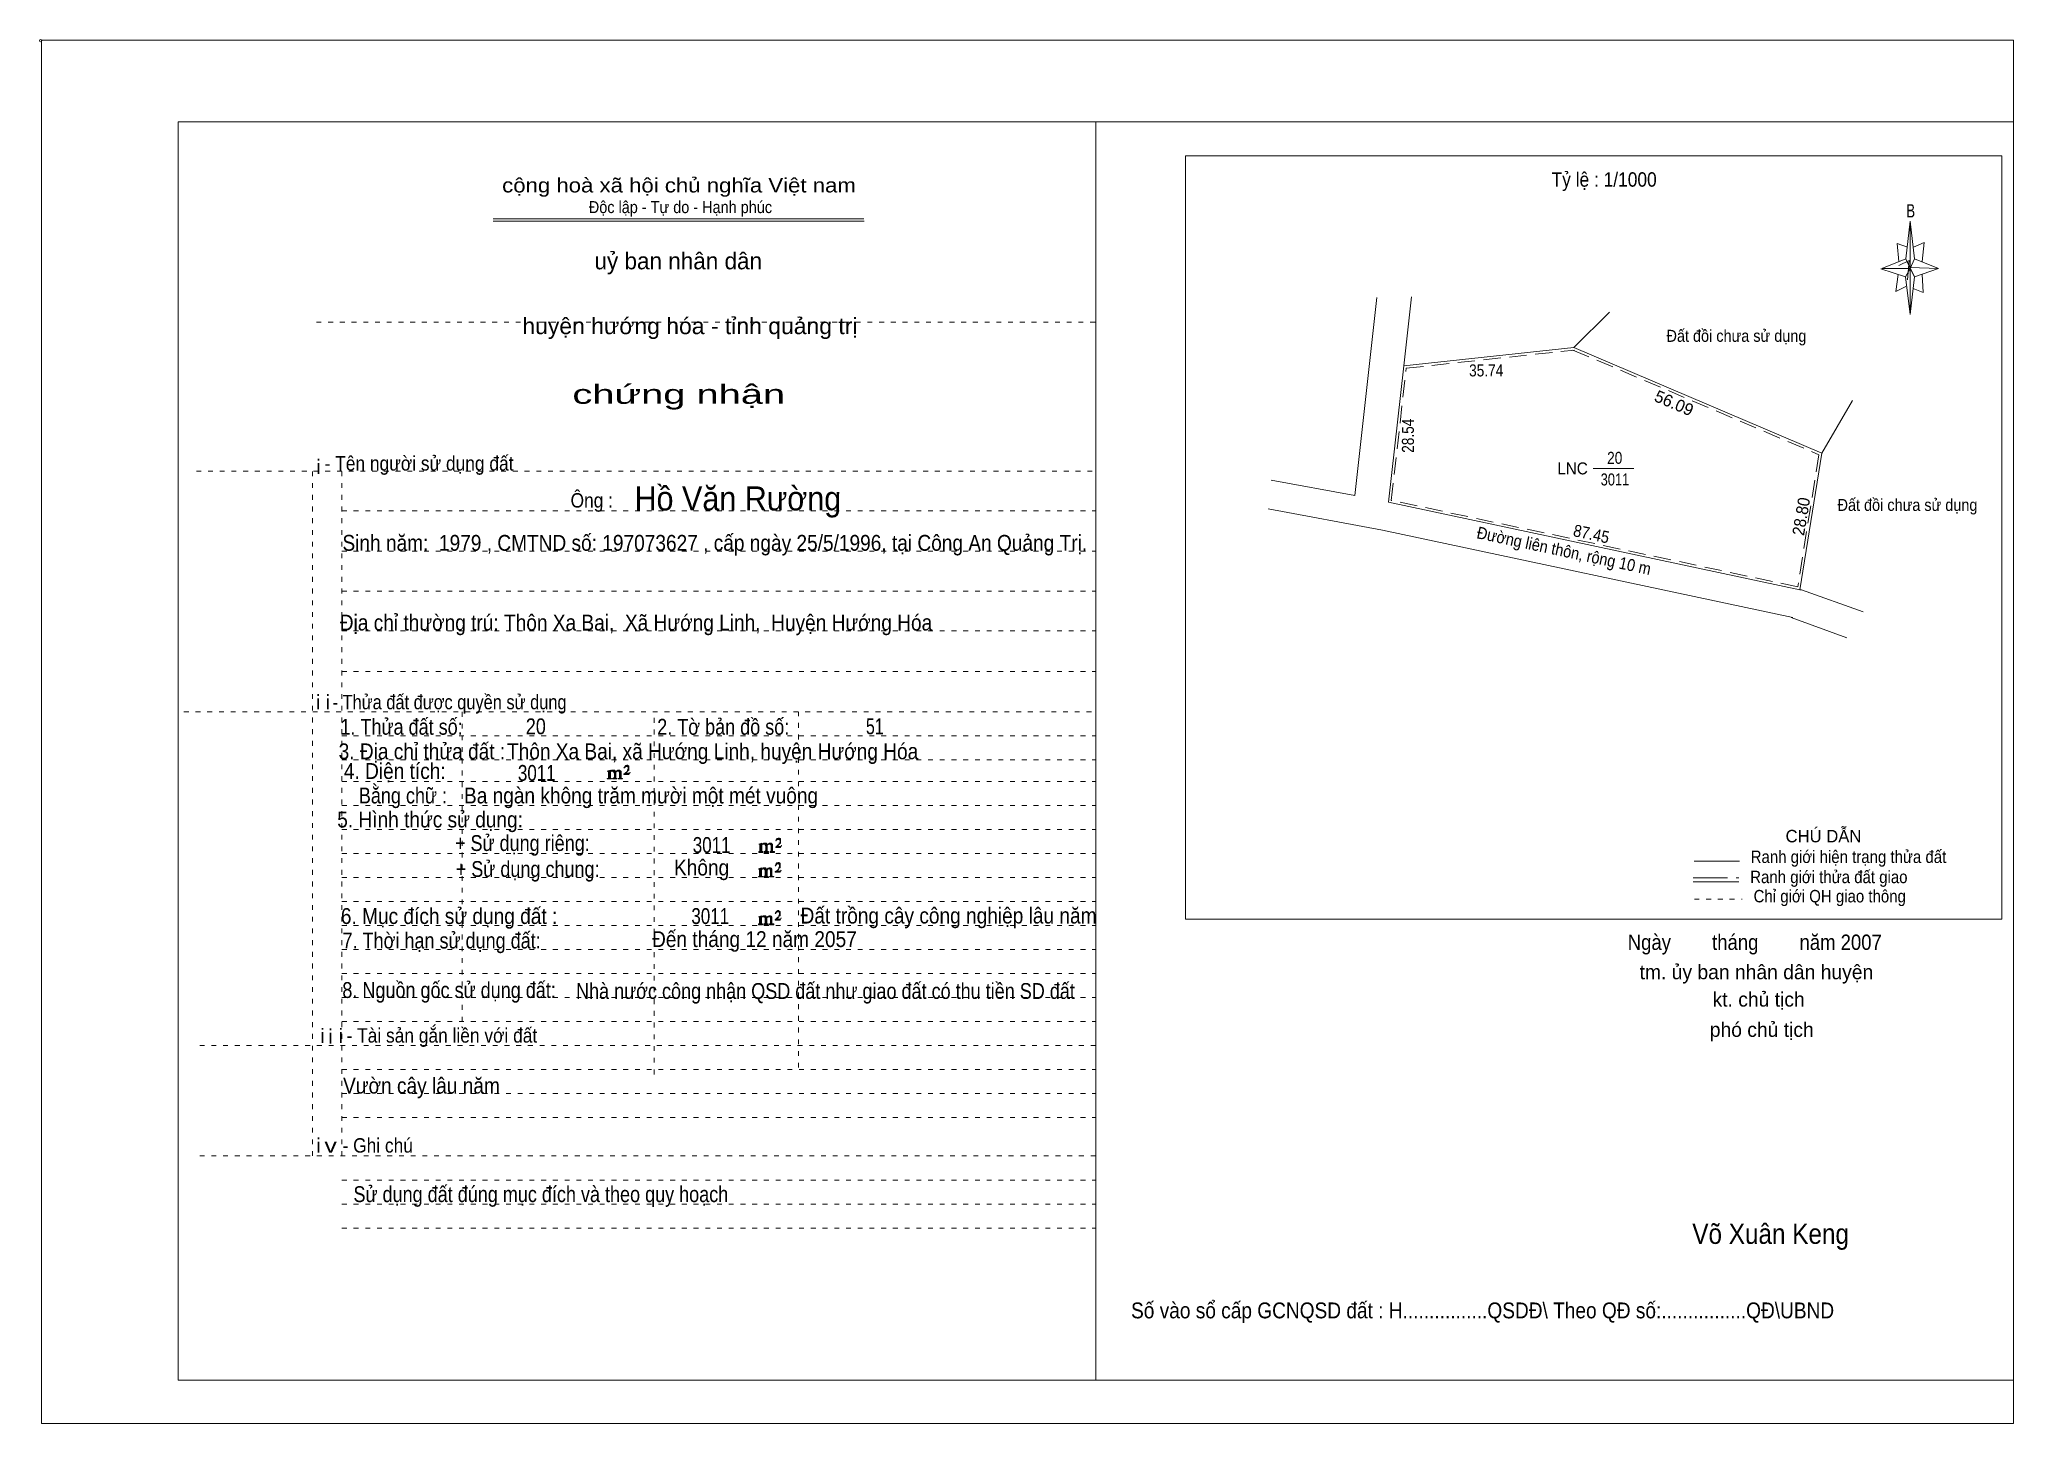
# Model space of a CAD drawing. Header units: centimetres. Extents: x -1.6 to 39.5, y -3.3 to 25.5.
import ezdxf
from ezdxf.enums import TextEntityAlignment as Align

# ---------------------------------------------------------------- set-up
doc = ezdxf.new("R2010")
doc.units = ezdxf.units.CM
doc.header["$LTSCALE"] = 0.12
for name, pattern in [('DOTTED', [1.5, 0.3, -1.2]), ('LONG_DASHED', [7.5, 6, -1.5]), ('MEDIUM_DASHED', [4.5, 3, -1.5])]:
    doc.linetypes.add(name, pattern=pattern)
for name, color, linetype, lineweight in [('1', 7, 'DOTTED', 13), ('10', 7, 'Continuous', 13), ('4', 7, 'Continuous', 13), ('5', 7, 'Continuous', 13), ('50', 7, 'Continuous', 13)]:
    doc.layers.add(name, color=color, linetype=linetype, lineweight=lineweight)

msp = doc.modelspace()

# ---------------------------------------------------------------- hatches: boundary and pattern name
at = {"layer": '50'}
for points in [[(10.27, 10.13), (10.27, 10.12), (10.27, 10.11), (10.25, 10.11), (10.24, 10.11), (10.24, 10.1), (10.33, 10.1), (10.33, 10.11), (10.32, 10.11), (10.31, 10.11), (10.31, 10.12), (10.31, 10.13), (10.31, 10.24), (10.31, 10.25), (10.32, 10.26), (10.34, 10.26), (10.35, 10.26), (10.36, 10.26), (10.37, 10.25), (10.39, 10.22), (10.39, 10.13), (10.37, 10.12), (10.37, 10.11), (10.36, 10.11), (10.35, 10.11), (10.35, 10.1), (10.44, 10.1), (10.44, 10.11), (10.43, 10.11), (10.42, 10.11), (10.42, 10.12), (10.42, 10.13), (10.42, 10.24), (10.44, 10.26), (10.45, 10.26), (10.46, 10.26), (10.49, 10.26), (10.49, 10.25), (10.5, 10.24), (10.5, 10.22), (10.5, 10.13), (10.5, 10.12), (10.49, 10.11), (10.49, 10.11), (10.47, 10.11), (10.47, 10.1), (10.56, 10.1), (10.56, 10.11), (10.55, 10.11), (10.54, 10.11), (10.53, 10.12), (10.53, 10.13), (10.53, 10.2), (10.53, 10.25), (10.53, 10.26), (10.52, 10.27), (10.5, 10.28), (10.47, 10.28), (10.46, 10.28), (10.44, 10.27), (10.41, 10.25), (10.41, 10.26), (10.4, 10.28), (10.39, 10.28), (10.37, 10.28), (10.35, 10.28), (10.34, 10.28), (10.32, 10.26), (10.31, 10.26), (10.31, 10.25), (10.31, 10.25), (10.31, 10.26), (10.31, 10.28), (10.24, 10.26), (10.24, 10.26), (10.25, 10.26), (10.27, 10.25), (10.27, 10.24), (10.27, 10.23)], [(10.69, 10.19), (10.72, 10.24), (10.72, 10.24), (10.71, 10.22), (10.69, 10.22), (10.68, 10.22), (10.63, 10.22), (10.66, 10.26), (10.67, 10.27), (10.69, 10.28), (10.69, 10.3), (10.69, 10.32), (10.69, 10.34), (10.69, 10.35), (10.69, 10.37), (10.68, 10.38), (10.67, 10.38), (10.66, 10.39), (10.65, 10.39), (10.63, 10.38), (10.63, 10.38), (10.62, 10.37), (10.61, 10.35), (10.59, 10.33), (10.61, 10.33), (10.61, 10.35), (10.62, 10.35), (10.63, 10.36), (10.65, 10.36), (10.66, 10.36), (10.67, 10.35), (10.68, 10.35), (10.68, 10.32), (10.68, 10.3), (10.66, 10.28), (10.66, 10.26), (10.65, 10.25), (10.59, 10.2), (10.59, 10.19)], [(13.42, 8.61), (13.42, 8.6), (13.42, 8.59), (13.41, 8.59), (13.4, 8.59), (13.4, 8.57), (13.48, 8.57), (13.48, 8.59), (13.47, 8.59), (13.46, 8.59), (13.46, 8.6), (13.46, 8.61), (13.46, 8.72), (13.46, 8.73), (13.47, 8.74), (13.5, 8.74), (13.51, 8.74), (13.52, 8.74), (13.53, 8.73), (13.54, 8.69), (13.54, 8.61), (13.53, 8.6), (13.53, 8.59), (13.52, 8.59), (13.51, 8.59), (13.51, 8.57), (13.6, 8.57), (13.6, 8.59), (13.58, 8.59), (13.57, 8.59), (13.57, 8.6), (13.57, 8.61), (13.57, 8.72), (13.6, 8.74), (13.61, 8.74), (13.62, 8.74), (13.64, 8.74), (13.64, 8.73), (13.65, 8.72), (13.65, 8.69), (13.65, 8.61), (13.65, 8.6), (13.64, 8.59), (13.64, 8.59), (13.63, 8.59), (13.63, 8.57), (13.72, 8.57), (13.72, 8.59), (13.7, 8.59), (13.69, 8.59), (13.68, 8.6), (13.68, 8.61), (13.68, 8.68), (13.68, 8.73), (13.68, 8.74), (13.67, 8.75), (13.65, 8.76), (13.63, 8.76), (13.62, 8.76), (13.6, 8.75), (13.56, 8.73), (13.56, 8.74), (13.55, 8.76), (13.54, 8.76), (13.53, 8.76), (13.51, 8.76), (13.5, 8.76), (13.47, 8.74), (13.46, 8.74), (13.46, 8.73), (13.46, 8.73), (13.46, 8.74), (13.46, 8.76), (13.4, 8.74), (13.4, 8.74), (13.41, 8.74), (13.42, 8.73), (13.42, 8.72), (13.42, 8.71)], [(13.85, 8.67), (13.87, 8.72), (13.87, 8.72), (13.86, 8.69), (13.85, 8.69), (13.84, 8.69), (13.78, 8.69), (13.82, 8.74), (13.83, 8.75), (13.85, 8.76), (13.85, 8.78), (13.85, 8.79), (13.85, 8.82), (13.85, 8.83), (13.85, 8.85), (13.84, 8.86), (13.83, 8.86), (13.82, 8.87), (13.8, 8.87), (13.78, 8.86), (13.78, 8.86), (13.77, 8.85), (13.76, 8.83), (13.75, 8.81), (13.76, 8.81), (13.76, 8.83), (13.77, 8.83), (13.78, 8.84), (13.8, 8.84), (13.82, 8.84), (13.83, 8.83), (13.84, 8.83), (13.84, 8.79), (13.84, 8.78), (13.82, 8.76), (13.82, 8.74), (13.8, 8.73), (13.75, 8.68), (13.75, 8.67)], [(13.41, 8.09), (13.41, 8.08), (13.41, 8.07), (13.4, 8.07), (13.39, 8.07), (13.39, 8.06), (13.48, 8.06), (13.48, 8.07), (13.47, 8.07), (13.45, 8.07), (13.45, 8.08), (13.45, 8.09), (13.45, 8.2), (13.45, 8.21), (13.47, 8.23), (13.49, 8.23), (13.5, 8.23), (13.51, 8.23), (13.52, 8.21), (13.53, 8.18), (13.53, 8.09), (13.52, 8.08), (13.52, 8.07), (13.51, 8.07), (13.5, 8.07), (13.5, 8.06), (13.59, 8.06), (13.59, 8.07), (13.58, 8.07), (13.57, 8.07), (13.57, 8.08), (13.57, 8.09), (13.57, 8.2), (13.59, 8.23), (13.6, 8.23), (13.61, 8.23), (13.63, 8.23), (13.63, 8.21), (13.64, 8.2), (13.64, 8.18), (13.64, 8.09), (13.64, 8.08), (13.63, 8.07), (13.63, 8.07), (13.62, 8.07), (13.62, 8.06), (13.71, 8.06), (13.71, 8.07), (13.7, 8.07), (13.69, 8.07), (13.67, 8.08), (13.67, 8.09), (13.67, 8.17), (13.67, 8.21), (13.67, 8.23), (13.66, 8.24), (13.64, 8.25), (13.62, 8.25), (13.61, 8.25), (13.59, 8.24), (13.55, 8.21), (13.55, 8.23), (13.54, 8.25), (13.53, 8.25), (13.52, 8.25), (13.5, 8.25), (13.49, 8.25), (13.47, 8.23), (13.45, 8.23), (13.45, 8.21), (13.45, 8.21), (13.45, 8.23), (13.45, 8.25), (13.39, 8.23), (13.39, 8.23), (13.4, 8.23), (13.41, 8.21), (13.41, 8.2), (13.41, 8.19)], [(13.84, 8.16), (13.86, 8.2), (13.86, 8.2), (13.85, 8.18), (13.84, 8.18), (13.83, 8.18), (13.77, 8.18), (13.81, 8.23), (13.82, 8.24), (13.84, 8.25), (13.84, 8.27), (13.84, 8.28), (13.84, 8.3), (13.84, 8.31), (13.84, 8.34), (13.83, 8.35), (13.82, 8.35), (13.81, 8.36), (13.8, 8.36), (13.77, 8.35), (13.77, 8.35), (13.76, 8.34), (13.75, 8.31), (13.74, 8.29), (13.75, 8.29), (13.75, 8.31), (13.76, 8.31), (13.77, 8.33), (13.8, 8.33), (13.81, 8.33), (13.82, 8.31), (13.83, 8.31), (13.83, 8.28), (13.83, 8.27), (13.81, 8.25), (13.81, 8.23), (13.8, 8.21), (13.74, 8.17), (13.74, 8.16)], [(13.41, 7.1), (13.41, 7.09), (13.41, 7.08), (13.4, 7.08), (13.39, 7.08), (13.39, 7.06), (13.47, 7.06), (13.47, 7.08), (13.46, 7.08), (13.45, 7.08), (13.45, 7.09), (13.45, 7.1), (13.45, 7.21), (13.45, 7.22), (13.46, 7.23), (13.49, 7.23), (13.5, 7.23), (13.51, 7.23), (13.52, 7.22), (13.53, 7.18), (13.53, 7.1), (13.52, 7.09), (13.52, 7.08), (13.51, 7.08), (13.5, 7.08), (13.5, 7.06), (13.59, 7.06), (13.59, 7.08), (13.57, 7.08), (13.56, 7.08), (13.56, 7.09), (13.56, 7.1), (13.56, 7.21), (13.59, 7.23), (13.6, 7.23), (13.61, 7.23), (13.63, 7.23), (13.63, 7.22), (13.64, 7.21), (13.64, 7.18), (13.64, 7.1), (13.64, 7.09), (13.63, 7.08), (13.63, 7.08), (13.62, 7.08), (13.62, 7.06), (13.71, 7.06), (13.71, 7.08), (13.69, 7.08), (13.68, 7.08), (13.67, 7.09), (13.67, 7.1), (13.67, 7.17), (13.67, 7.22), (13.67, 7.23), (13.66, 7.24), (13.64, 7.25), (13.62, 7.25), (13.61, 7.25), (13.59, 7.24), (13.55, 7.22), (13.55, 7.23), (13.54, 7.25), (13.53, 7.25), (13.52, 7.25), (13.5, 7.25), (13.49, 7.25), (13.46, 7.23), (13.45, 7.23), (13.45, 7.22), (13.45, 7.22), (13.45, 7.23), (13.45, 7.25), (13.39, 7.23), (13.39, 7.23), (13.4, 7.23), (13.41, 7.22), (13.41, 7.21), (13.41, 7.2)], [(13.84, 7.16), (13.86, 7.21), (13.86, 7.21), (13.85, 7.18), (13.84, 7.18), (13.83, 7.18), (13.77, 7.18), (13.81, 7.23), (13.82, 7.24), (13.84, 7.25), (13.84, 7.27), (13.84, 7.28), (13.84, 7.31), (13.84, 7.32), (13.84, 7.34), (13.83, 7.35), (13.82, 7.35), (13.81, 7.36), (13.79, 7.36), (13.77, 7.35), (13.77, 7.35), (13.76, 7.34), (13.75, 7.32), (13.74, 7.3), (13.75, 7.3), (13.75, 7.32), (13.76, 7.32), (13.77, 7.33), (13.79, 7.33), (13.81, 7.33), (13.82, 7.32), (13.83, 7.32), (13.83, 7.28), (13.83, 7.27), (13.81, 7.25), (13.81, 7.23), (13.79, 7.22), (13.74, 7.17), (13.74, 7.16)]]:
    msp.add_hatch(color=256, dxfattribs=at).paths.add_polyline_path(points)

# ---------------------------------------------------------------- linework, layer by layer
at = {"layer": '1', "linetype": 'Continuous'}
for p, q in [((1.31, -2.42), (1.31, 23.78)), ((1.31, 23.78), (39.51, 23.78)), ((20.41, -2.42), (20.41, 23.78)), ((39.51, -2.42), (39.51, 23.78)), ((7.87, 21.76), (15.58, 21.76)), ((7.87, 21.71), (15.59, 21.71)), ((37.26, 20.55), (36.75, 20.72)), ((1.31, -2.42), (39.51, -2.42))]:
    msp.add_line(p, q, dxfattribs=at)
at = {"layer": '1'}
for p, q in [((4.19, 19.61), (20.41, 19.61)), ((1.69, 16.51), (20.41, 16.51)), ((4.11, 2.25), (4.11, 16.51)), ((4.72, 2.25), (4.72, 16.51)), ((4.72, 15.68), (20.41, 15.68)), ((4.72, 14.84), (20.41, 14.84)), ((4.72, 14.01), (20.41, 14.01)), ((4.72, 13.18), (20.41, 13.18)), ((4.72, 12.34), (20.41, 12.34)), ((1.43, 11.5), (20.41, 11.5)), ((7.22, 5.05), (7.22, 11.5)), ((11.22, 3.95), (11.22, 11.5)), ((14.22, 4.09), (14.22, 11.5)), ((4.72, 11), (20.41, 11)), ((4.72, 10.5), (20.41, 10.5)), ((4.72, 10.05), (20.41, 10.05)), ((4.72, 9.55), (20.41, 9.55)), ((4.72, 9.05), (20.41, 9.05)), ((4.72, 8.55), (20.41, 8.55)), ((4.72, 8.05), (20.41, 8.05)), ((4.72, 7.55), (20.41, 7.55)), ((4.72, 7.05), (20.41, 7.05)), ((4.72, 6.55), (20.41, 6.55)), ((4.72, 6.05), (20.41, 6.05)), ((4.72, 5.55), (20.41, 5.55)), ((4.72, 5.05), (20.41, 5.05)), ((1.76, 4.55), (20.41, 4.55)), ((4.72, 4.05), (20.41, 4.05)), ((4.72, 3.55), (20.41, 3.55)), ((4.72, 3.05), (20.41, 3.05)), ((1.76, 2.25), (20.41, 2.25)), ((4.72, 1.75), (20.41, 1.75)), ((4.72, 1.25), (20.41, 1.25)), ((4.72, 0.75), (20.41, 0.75))]:
    msp.add_line(p, q, dxfattribs=at)
at = {"layer": '1', "linetype": 'Continuous'}
msp.add_lwpolyline([(-1.53, -3.32), (39.51, -3.32), (39.51, 25.48), (-1.53, 25.48)], close=True, dxfattribs=at)
msp.add_lwpolyline([(37.27, 20.35), (37.06, 20.25), (37.11, 20.6)], dxfattribs=at)
at = {"layer": '10'}
for p, q in [((26.82, 18.7), (26.98, 20.14)), ((30.36, 19.08), (31.1, 19.82)), ((26.82, 18.7), (30.36, 19.08)), ((30.36, 19.08), (35.52, 16.88)), ((26.5, 15.86), (26.82, 18.7)), ((35.52, 16.88), (36.16, 17.98)), ((30.76, 16.56), (31.61, 16.56)), ((24, 15.72), (26.38, 15.28)), ((35.06, 14.04), (26.5, 15.86)), ((34.92, 13.46), (26.38, 15.28)), ((36.38, 13.58), (35.1, 14.04)), ((36.04, 13.04), (34.88, 13.46))]:
    msp.add_line(p, q, dxfattribs=at)
at = {"layer": '10', "linetype": 'MEDIUM_DASHED'}
msp.add_line((26.87, 18.65), (30.37, 19.03), dxfattribs=at)
at = {"layer": '10'}
for points in [[(24.06, 16.32), (25.8, 16), (26.26, 20.12)], [(35.52, 16.88), (35.06, 14.04), (35.1, 14.04)]]:
    msp.add_lwpolyline(points, dxfattribs=at)
at = {"layer": '10', "linetype": 'MEDIUM_DASHED'}
msp.add_lwpolyline([(30.34, 19.03), (35.46, 16.85), (35.02, 14.1), (26.56, 15.9), (26.87, 18.65)], dxfattribs=at)
at = {"layer": '4'}
for p, q in [((32.86, 8.39), (33.81, 8.39)), ((32.84, 7.96), (33.79, 7.96))]:
    msp.add_line(p, q, dxfattribs=at)
at = {"layer": '4', "linetype": 'LONG_DASHED'}
msp.add_line((32.84, 8.04), (33.79, 8.04), dxfattribs=at)
at = {"layer": '4', "linetype": 'DOTTED'}
msp.add_line((32.87, 7.6), (33.86, 7.6), dxfattribs=at)
at = {"layer": '4'}
msp.add_lwpolyline([(22.28, 23.07), (39.27, 23.07), (39.27, 7.18), (22.28, 7.18)], close=True, dxfattribs=at)
msp.add_circle((-1.55, 25.47), 0.025, dxfattribs=at)
at = {"layer": '5'}
for p, q in [((37.27, 20.93), (37.36, 21.71)), ((37.45, 20.55), (37.36, 19.77)), ((37.45, 20.93), (37.95, 20.73)), ((37.61, 20.61), (37.63, 20.23)), ((37.63, 20.23), (37.42, 20.31))]:
    msp.add_line(p, q, dxfattribs=at)
for points in [[(37.36, 21.71), (37.45, 20.93), (37.36, 20.73)], [(37.36, 20.73), (36.77, 20.73), (37.27, 20.93), (37.45, 20.55), (37.95, 20.73), (37.36, 20.75)], [(37.36, 20.73), (37.36, 19.77), (37.26, 20.55)]]:
    msp.add_lwpolyline(points, close=True, dxfattribs=at)
for points in [[(37.3, 21.17), (37.09, 21.25), (37.12, 20.87)], [(37.43, 21.17), (37.65, 21.27), (37.61, 20.87)], [(37.36, 20.73), (37.27, 20.93), (36.77, 20.73)], [(37.12, 20.79), (37.34, 20.89), (37.3, 20.49)], [(37.36, 20.73), (37.45, 20.55), (37.95, 20.73)]]:
    msp.add_lwpolyline(points, dxfattribs=at)
at = {"layer": '50'}
for points in [[(10.27, 10.13), (10.27, 10.12), (10.27, 10.11), (10.25, 10.11), (10.24, 10.11), (10.24, 10.1), (10.33, 10.1), (10.33, 10.11), (10.32, 10.11), (10.31, 10.11), (10.31, 10.12), (10.31, 10.13), (10.31, 10.24), (10.31, 10.25), (10.32, 10.26), (10.34, 10.26), (10.35, 10.26), (10.36, 10.26), (10.37, 10.25), (10.39, 10.22), (10.39, 10.13), (10.37, 10.12), (10.37, 10.11), (10.36, 10.11), (10.35, 10.11), (10.35, 10.1), (10.44, 10.1), (10.44, 10.11), (10.43, 10.11), (10.42, 10.11), (10.42, 10.12), (10.42, 10.13), (10.42, 10.24), (10.44, 10.26), (10.45, 10.26), (10.46, 10.26), (10.49, 10.26), (10.49, 10.25), (10.5, 10.24), (10.5, 10.22), (10.5, 10.13), (10.5, 10.12), (10.49, 10.11), (10.49, 10.11), (10.47, 10.11), (10.47, 10.1), (10.56, 10.1), (10.56, 10.11), (10.55, 10.11), (10.54, 10.11), (10.53, 10.12), (10.53, 10.13), (10.53, 10.2), (10.53, 10.25), (10.53, 10.26), (10.52, 10.27), (10.5, 10.28), (10.47, 10.28), (10.46, 10.28), (10.44, 10.27), (10.41, 10.25), (10.41, 10.26), (10.4, 10.28), (10.39, 10.28), (10.37, 10.28), (10.35, 10.28), (10.34, 10.28), (10.32, 10.26), (10.31, 10.26), (10.31, 10.25), (10.31, 10.25), (10.31, 10.26), (10.31, 10.28), (10.24, 10.26), (10.24, 10.26), (10.25, 10.26), (10.27, 10.25), (10.27, 10.24), (10.27, 10.23)], [(10.69, 10.19), (10.72, 10.24), (10.72, 10.24), (10.71, 10.22), (10.69, 10.22), (10.68, 10.22), (10.63, 10.22), (10.66, 10.26), (10.67, 10.27), (10.69, 10.28), (10.69, 10.3), (10.69, 10.32), (10.69, 10.34), (10.69, 10.35), (10.69, 10.37), (10.68, 10.38), (10.67, 10.38), (10.66, 10.39), (10.65, 10.39), (10.63, 10.38), (10.63, 10.38), (10.62, 10.37), (10.61, 10.35), (10.59, 10.33), (10.61, 10.33), (10.61, 10.35), (10.62, 10.35), (10.63, 10.36), (10.65, 10.36), (10.66, 10.36), (10.67, 10.35), (10.68, 10.35), (10.68, 10.32), (10.68, 10.3), (10.66, 10.28), (10.66, 10.26), (10.65, 10.25), (10.59, 10.2), (10.59, 10.19)], [(13.42, 8.61), (13.42, 8.6), (13.42, 8.59), (13.41, 8.59), (13.4, 8.59), (13.4, 8.57), (13.48, 8.57), (13.48, 8.59), (13.47, 8.59), (13.46, 8.59), (13.46, 8.6), (13.46, 8.61), (13.46, 8.72), (13.46, 8.73), (13.47, 8.74), (13.5, 8.74), (13.51, 8.74), (13.52, 8.74), (13.53, 8.73), (13.54, 8.69), (13.54, 8.61), (13.53, 8.6), (13.53, 8.59), (13.52, 8.59), (13.51, 8.59), (13.51, 8.57), (13.6, 8.57), (13.6, 8.59), (13.58, 8.59), (13.57, 8.59), (13.57, 8.6), (13.57, 8.61), (13.57, 8.72), (13.6, 8.74), (13.61, 8.74), (13.62, 8.74), (13.64, 8.74), (13.64, 8.73), (13.65, 8.72), (13.65, 8.69), (13.65, 8.61), (13.65, 8.6), (13.64, 8.59), (13.64, 8.59), (13.63, 8.59), (13.63, 8.57), (13.72, 8.57), (13.72, 8.59), (13.7, 8.59), (13.69, 8.59), (13.68, 8.6), (13.68, 8.61), (13.68, 8.68), (13.68, 8.73), (13.68, 8.74), (13.67, 8.75), (13.65, 8.76), (13.63, 8.76), (13.62, 8.76), (13.6, 8.75), (13.56, 8.73), (13.56, 8.74), (13.55, 8.76), (13.54, 8.76), (13.53, 8.76), (13.51, 8.76), (13.5, 8.76), (13.47, 8.74), (13.46, 8.74), (13.46, 8.73), (13.46, 8.73), (13.46, 8.74), (13.46, 8.76), (13.4, 8.74), (13.4, 8.74), (13.41, 8.74), (13.42, 8.73), (13.42, 8.72), (13.42, 8.71)], [(13.85, 8.67), (13.87, 8.72), (13.87, 8.72), (13.86, 8.69), (13.85, 8.69), (13.84, 8.69), (13.78, 8.69), (13.82, 8.74), (13.83, 8.75), (13.85, 8.76), (13.85, 8.78), (13.85, 8.79), (13.85, 8.82), (13.85, 8.83), (13.85, 8.85), (13.84, 8.86), (13.83, 8.86), (13.82, 8.87), (13.8, 8.87), (13.78, 8.86), (13.78, 8.86), (13.77, 8.85), (13.76, 8.83), (13.75, 8.81), (13.76, 8.81), (13.76, 8.83), (13.77, 8.83), (13.78, 8.84), (13.8, 8.84), (13.82, 8.84), (13.83, 8.83), (13.84, 8.83), (13.84, 8.79), (13.84, 8.78), (13.82, 8.76), (13.82, 8.74), (13.8, 8.73), (13.75, 8.68), (13.75, 8.67)], [(13.41, 8.09), (13.41, 8.08), (13.41, 8.07), (13.4, 8.07), (13.39, 8.07), (13.39, 8.06), (13.48, 8.06), (13.48, 8.07), (13.47, 8.07), (13.45, 8.07), (13.45, 8.08), (13.45, 8.09), (13.45, 8.2), (13.45, 8.21), (13.47, 8.23), (13.49, 8.23), (13.5, 8.23), (13.51, 8.23), (13.52, 8.21), (13.53, 8.18), (13.53, 8.09), (13.52, 8.08), (13.52, 8.07), (13.51, 8.07), (13.5, 8.07), (13.5, 8.06), (13.59, 8.06), (13.59, 8.07), (13.58, 8.07), (13.57, 8.07), (13.57, 8.08), (13.57, 8.09), (13.57, 8.2), (13.59, 8.23), (13.6, 8.23), (13.61, 8.23), (13.63, 8.23), (13.63, 8.21), (13.64, 8.2), (13.64, 8.18), (13.64, 8.09), (13.64, 8.08), (13.63, 8.07), (13.63, 8.07), (13.62, 8.07), (13.62, 8.06), (13.71, 8.06), (13.71, 8.07), (13.7, 8.07), (13.69, 8.07), (13.67, 8.08), (13.67, 8.09), (13.67, 8.17), (13.67, 8.21), (13.67, 8.23), (13.66, 8.24), (13.64, 8.25), (13.62, 8.25), (13.61, 8.25), (13.59, 8.24), (13.55, 8.21), (13.55, 8.23), (13.54, 8.25), (13.53, 8.25), (13.52, 8.25), (13.5, 8.25), (13.49, 8.25), (13.47, 8.23), (13.45, 8.23), (13.45, 8.21), (13.45, 8.21), (13.45, 8.23), (13.45, 8.25), (13.39, 8.23), (13.39, 8.23), (13.4, 8.23), (13.41, 8.21), (13.41, 8.2), (13.41, 8.19)], [(13.84, 8.16), (13.86, 8.2), (13.86, 8.2), (13.85, 8.18), (13.84, 8.18), (13.83, 8.18), (13.77, 8.18), (13.81, 8.23), (13.82, 8.24), (13.84, 8.25), (13.84, 8.27), (13.84, 8.28), (13.84, 8.3), (13.84, 8.31), (13.84, 8.34), (13.83, 8.35), (13.82, 8.35), (13.81, 8.36), (13.8, 8.36), (13.77, 8.35), (13.77, 8.35), (13.76, 8.34), (13.75, 8.31), (13.74, 8.29), (13.75, 8.29), (13.75, 8.31), (13.76, 8.31), (13.77, 8.33), (13.8, 8.33), (13.81, 8.33), (13.82, 8.31), (13.83, 8.31), (13.83, 8.28), (13.83, 8.27), (13.81, 8.25), (13.81, 8.23), (13.8, 8.21), (13.74, 8.17), (13.74, 8.16)], [(13.41, 7.1), (13.41, 7.09), (13.41, 7.08), (13.4, 7.08), (13.39, 7.08), (13.39, 7.06), (13.47, 7.06), (13.47, 7.08), (13.46, 7.08), (13.45, 7.08), (13.45, 7.09), (13.45, 7.1), (13.45, 7.21), (13.45, 7.22), (13.46, 7.23), (13.49, 7.23), (13.5, 7.23), (13.51, 7.23), (13.52, 7.22), (13.53, 7.18), (13.53, 7.1), (13.52, 7.09), (13.52, 7.08), (13.51, 7.08), (13.5, 7.08), (13.5, 7.06), (13.59, 7.06), (13.59, 7.08), (13.57, 7.08), (13.56, 7.08), (13.56, 7.09), (13.56, 7.1), (13.56, 7.21), (13.59, 7.23), (13.6, 7.23), (13.61, 7.23), (13.63, 7.23), (13.63, 7.22), (13.64, 7.21), (13.64, 7.18), (13.64, 7.1), (13.64, 7.09), (13.63, 7.08), (13.63, 7.08), (13.62, 7.08), (13.62, 7.06), (13.71, 7.06), (13.71, 7.08), (13.69, 7.08), (13.68, 7.08), (13.67, 7.09), (13.67, 7.1), (13.67, 7.17), (13.67, 7.22), (13.67, 7.23), (13.66, 7.24), (13.64, 7.25), (13.62, 7.25), (13.61, 7.25), (13.59, 7.24), (13.55, 7.22), (13.55, 7.23), (13.54, 7.25), (13.53, 7.25), (13.52, 7.25), (13.5, 7.25), (13.49, 7.25), (13.46, 7.23), (13.45, 7.23), (13.45, 7.22), (13.45, 7.22), (13.45, 7.23), (13.45, 7.25), (13.39, 7.23), (13.39, 7.23), (13.4, 7.23), (13.41, 7.22), (13.41, 7.21), (13.41, 7.2)], [(13.84, 7.16), (13.86, 7.21), (13.86, 7.21), (13.85, 7.18), (13.84, 7.18), (13.83, 7.18), (13.77, 7.18), (13.81, 7.23), (13.82, 7.24), (13.84, 7.25), (13.84, 7.27), (13.84, 7.28), (13.84, 7.31), (13.84, 7.32), (13.84, 7.34), (13.83, 7.35), (13.82, 7.35), (13.81, 7.36), (13.79, 7.36), (13.77, 7.35), (13.77, 7.35), (13.76, 7.34), (13.75, 7.32), (13.74, 7.3), (13.75, 7.3), (13.75, 7.32), (13.76, 7.32), (13.77, 7.33), (13.79, 7.33), (13.81, 7.33), (13.82, 7.32), (13.83, 7.32), (13.83, 7.28), (13.83, 7.27), (13.81, 7.25), (13.81, 7.23), (13.79, 7.22), (13.74, 7.17), (13.74, 7.16)]]:
    msp.add_lwpolyline(points, close=True, dxfattribs=at)

# ---------------------------------------------------------------- texts
at = {"layer": '1'}
for s, height, width, p in [('cộng hoà xã hội chủ nghĩa Việt nam', 0.3, 1.15, (11.735, 22.31)), ('Độc lập - Tự do - Hạnh phúc', 0.25, 0.9, (11.765, 21.88)), ('chứng nhận', 0.4, 1.55, (11.73, 17.91)), ('- Tên người sử dụng đất', 0.3, 0.9, (6.325, 16.52)), ('- Thửa đất được quyền sử dụng', 0.3, 0.85, (6.96, 11.55)), ('- Tài sản gắn liền với đất ', 0.3, 0.9, (6.85, 4.61)), ('v', 0.3, 1.3, (4.485, 2.32)), ('- Ghi chú', 0.3, 0.9, (5.465, 2.32))]:
    msp.add_text(s, height=height, dxfattribs=dict(at, width=width)).set_placement(p, align=Align.CENTER)
for s, height, p in [('uỷ ban nhân dân', 0.35, (11.72, 20.71)), ('i', 0.3, (4.235, 16.45)), ('i', 0.3, (4.225, 11.55)), ('i', 0.3, (4.425, 11.55)), ('i', 0.3, (4.315, 4.6)), ('i', 0.3, (4.485, 4.59)), ('i', 0.3, (4.695, 4.6)), ('i', 0.3, (4.235, 2.32))]:
    msp.add_text(s, height=height, dxfattribs=at).set_placement(p, align=Align.CENTER)
at = {"layer": '10'}
for s, height, width, p in [('Tỷ lệ : 1/1000', 0.3, 0.9, (30.99, 22.43)), ('Đất đồi chưa sử dụng ', 0.25, 0.9, (33.785, 19.2)), ('35.74', 0.25, 0.85, (28.535, 18.48)), ('20', 0.25, 0.85, (31.21, 16.66)), ('3011', 0.25, 0.8, (31.215, 16.21)), ('Hồ Văn Rường', 0.5, 0.95, (12.96, 15.69)), ('Đất đồi chưa sử dụng ', 0.25, 0.9, (37.345, 15.68)), ('Võ Xuân Keng', 0.42, 0.9, (34.455, 0.42))]:
    msp.add_text(s, height=height, dxfattribs=dict(at, width=width)).set_placement(p, align=Align.CENTER)
msp.add_text('56.09', height=0.25, rotation=336.905, dxfattribs=at).set_placement((32.396, 17.81), align=Align.CENTER)
for s, rotation, width, p in [('28.54', 90, 0.85, (27.03, 17.245)), ('28.80', 80.508, 0.95, (35.214, 15.544)), ('Đường liên thôn, rộng 10 m ', 347.969, 0.9, (30.169, 14.72)), ('87.45', 347.947, 0.9, (30.699, 15.079))]:
    msp.add_text(s, height=0.25, rotation=rotation, dxfattribs=dict(at, width=width)).set_placement(p, align=Align.CENTER)
at = {"layer": '10', "width": 0.95}
msp.add_text('LNC', height=0.25, dxfattribs=at).set_placement((30.65, 16.44), align=Align.RIGHT)
at = {"layer": '4'}
msp.add_text('CHÚ DẪN', height=0.2591, dxfattribs=at).set_placement((35.555, 8.78), align=Align.CENTER)
at = {"layer": '4', "width": 0.9}
for s, p in [('Ranh giới hiện trạng thửa đất', (36.075, 8.35)), ('Ranh giới thửa đất giao ', (35.71, 7.93)), ('Chỉ giới QH giao thông', (35.685, 7.53))]:
    msp.add_text(s, height=0.2591, dxfattribs=at).set_placement(p, align=Align.CENTER)
at = {"layer": '5', "width": 0.75}
msp.add_text('B', height=0.276, dxfattribs=at).set_placement((37.37, 21.79), align=Align.CENTER)
at = {"layer": '50'}
for s, height, width, p in [('  huyện hướng hóa - tỉnh quảng trị', 0.34, 1.05, (11.83, 19.36)), ('Ông :', 0.3, 0.9, (9.92, 15.75)), ('Sinh năm:  1979 , CMTND số: 197073627 , cấp ngày 25/5/1996, tại Công An Quảng Trị.', 0.33, 0.9, (12.48, 14.85)), ('Địa chỉ thường trú: Thôn Xa Bai,  Xã Hướng Linh,  Huyện Hướng Hóa', 0.33, 0.9, (10.84, 13.19)), ('1. Thửa đất số:  ', 0.33, 0.85, (6.065, 11.02)), ('20', 0.33, 0.85, (8.755, 11.03)), ('2. Tờ bản đồ số:  ', 0.33, 0.85, (12.76, 11.02)), ('51', 0.33, 0.75, (15.81, 11.03)), ('3. Địa chỉ thửa đất : ', 0.33, 0.9, (6.44, 10.51)), ('Thôn Xa Bai, xã Hướng Linh, huyện Hướng Hóa', 0.33, 0.9, (12.435, 10.51)), ('4. Diện tích: ', 0.33, 0.9, (5.875, 10.1)), ('3011', 0.33, 0.8, (8.775, 10.06)), ('Bằng chữ :', 0.33, 0.85, (5.99, 9.59)), ('Ba ngàn không trăm mười một mét vuông', 0.33, 0.9, (10.945, 9.59)), ('5. Hình thức sử dụng:', 0.33, 0.9, (6.555, 9.09)), ('+ Sử dụng riêng:', 0.33, 0.85, (8.475, 8.6)), ('3011', 0.33, 0.8, (12.415, 8.56)), ('+ Sử dụng chung:', 0.33, 0.85, (8.585, 8.06)), ('Không', 0.33, 0.9, (12.205, 8.09)), ('6. Mục đích sử dụng đất :', 0.33, 0.9, (6.95, 7.08)), ('3011', 0.33, 0.8, (12.385, 7.08)), ('Đất trồng cây công nghiệp lâu năm', 0.33, 0.9, (17.345, 7.09)), ('7. Thời hạn sử dụng đất:', 0.33, 0.85, (6.795, 6.57)), ('Đến tháng 12 năm 2057', 0.33, 0.9, (13.305, 6.6)), ('Ngày        tháng        năm 2007', 0.32, 0.9, (34.125, 6.54)), ('8. Nguồn gốc sử dụng đất:', 0.33, 0.85, (6.95, 5.54)), ('Nhà nước công nhận QSD đất như giao đất có thu tiền SD đất ', 0.33, 0.85, (14.835, 5.52)), ('Vườn cây lâu năm', 0.33, 0.9, (6.375, 3.55)), ('Sử dụng đất đúng mục đích và theo quy hoạch', 0.33, 0.85, (8.86, 1.29)), ('Số vào sổ cấp GCNQSD đất : H................QSDĐ\\ Theo QĐ số:................QĐ\\UBND', 0.33, 0.9, (28.46, -1.13))]:
    msp.add_text(s, height=height, dxfattribs=dict(at, width=width)).set_placement(p, align=Align.CENTER)
for s, p in [('tm. ủy ban nhân dân huyện ', (34.215, 5.93)), ('kt. chủ tịch', (34.205, 5.36)), ('phó chủ tịch', (34.27, 4.73))]:
    msp.add_text(s, height=0.3, dxfattribs=at).set_placement(p, align=Align.CENTER)

doc.saveas('drawing.dxf')
